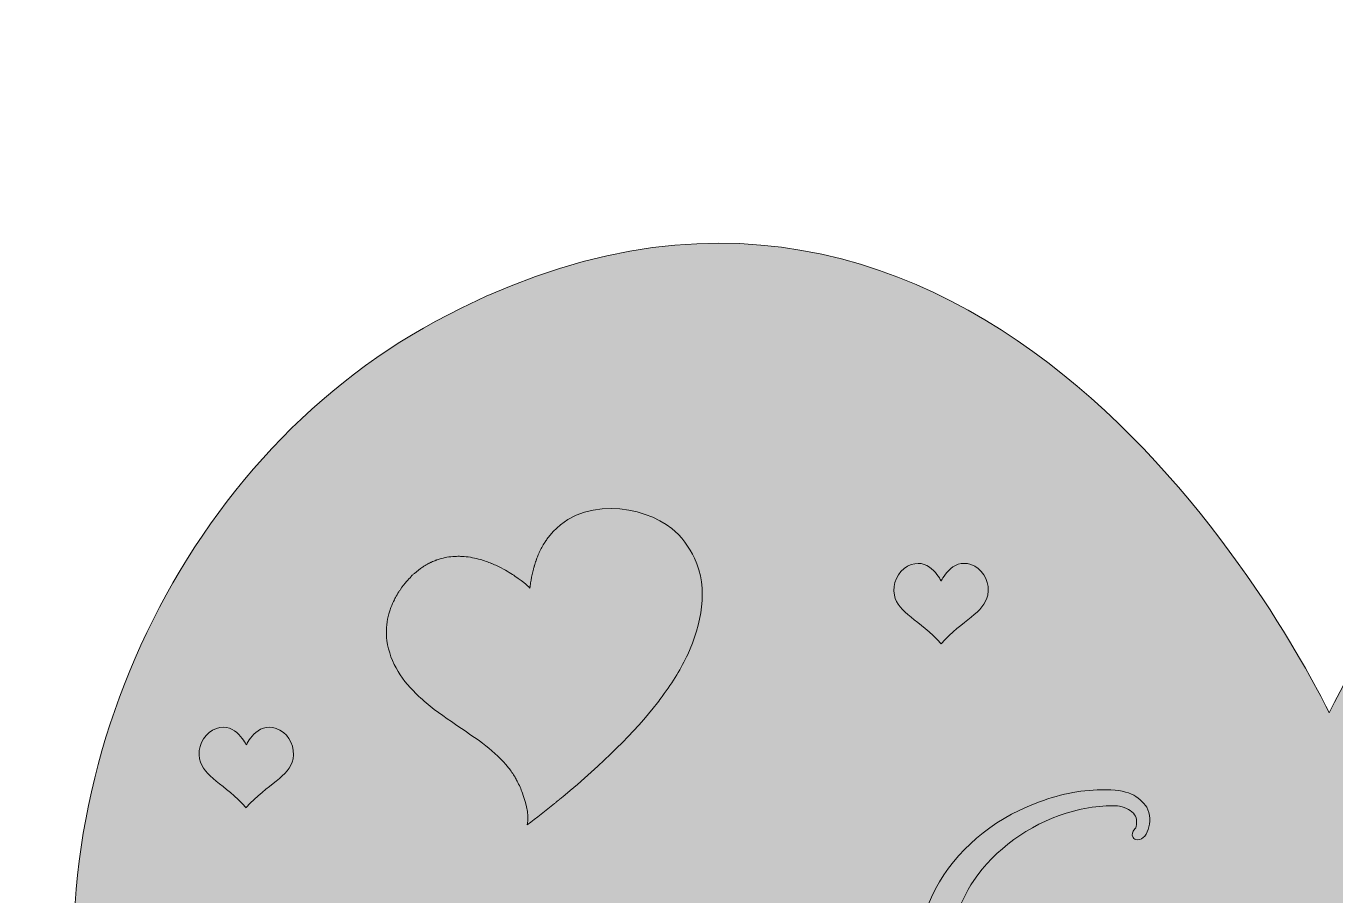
# Model space of a CAD drawing. Extents: x -9 to 1009, y -916 to 0.
# Drawn here: x -9 to 502, y -339 to 0 of the extents above; entities that cross this region are included whole.
import ezdxf

# ---------------------------------------------------------------- set-up
doc = ezdxf.new("R2010")
doc.units = 0
doc.header["$MEASUREMENT"] = 0
doc.layers.add('Layer 1', color=7, linetype='Continuous', lineweight=0)

# ---------------------------------------------------------------- blocks, each defined once
blk = doc.blocks.new('Block_13')
at = {"layer": 'Layer 1', "true_color": 0x7c3800, "transparency": 33554687}
h = blk.add_hatch(color=36, dxfattribs=at)
h.dxf.hatch_style = 2
edge = h.paths.add_edge_path()
edge.add_spline(control_points=[(413.59, -396.03), (413.45, -394.44), (412.66, -391.54), (412.13, -391.27), (411.61, -391.01), (399.06, -399.85), (394.18, -404.08), (387.05, -410.15), (381.5, -417.15), (380.31, -421.51), (379.78, -423.49), (380.05, -424.55), (381.24, -424.94), (382.69, -425.47), (386.39, -424.81), (389.42, -423.62), (395.36, -421.38), (401.31, -417.28), (405.93, -412.53), (411.08, -406.99), (413.72, -401.18), (413.59, -396.03)], knot_values=[0, 0, 0, 0, 1, 1, 1, 2, 2, 2, 3, 3, 3, 4, 4, 4, 5, 5, 5, 6, 6, 6, 7, 7, 7, 7], degree=3, periodic=0)
edge = h.paths.add_edge_path()
edge.add_spline(control_points=[(444.09, -376.48), (440.13, -377.01), (432.2, -380.18), (423.62, -384.54), (420.45, -386.12), (419.53, -386.65), (419.66, -387.05), (419.79, -387.31), (420.19, -388.37), (420.58, -389.29), (421.51, -391.54), (422.04, -396.69), (421.64, -399.59), (420.85, -405.14), (418.08, -410.15), (412.66, -416.1), (405.66, -423.89), (397.61, -429.43), (389.95, -431.81), (386.65, -432.73), (382.69, -433), (380.44, -432.47), (376.88, -431.54), (374.11, -428.64), (373.58, -425.47), (371.99, -416.49), (384.14, -401.7), (403.95, -388.76), (403.95, -388.76), (407.64, -386.39), (407.64, -386.39), (407.64, -386.39), (406.72, -385.73), (406.72, -385.73), (401.17, -382.29), (391.93, -380.44), (375.82, -379.52), (365.13, -378.86), (361.17, -378.33), (356.94, -377.14), (353.77, -376.22), (352.45, -375.69), (350.47, -374.5), (338.85, -368.03), (337.27, -353.51), (346.24, -336.34), (354.03, -321.55), (368.16, -309.41), (385.06, -303.07), (394.04, -299.5), (402.36, -297.79), (410.95, -297.65), (416.49, -297.65), (419.53, -298.05), (422.7, -299.37), (424.94, -300.29), (427.58, -302.67), (428.64, -304.52), (431.54, -309.67), (428.64, -318.25), (424.41, -317.06), (423.89, -316.93), (423.36, -316.4), (423.23, -316.01), (422.7, -315.08), (422.96, -314.29), (424.02, -312.97), (424.55, -312.44), (424.68, -311.65), (424.68, -310.33), (424.68, -308.75), (424.55, -308.22), (423.89, -307.43), (422.83, -305.84), (420.58, -304.65), (418.08, -304.12), (413.59, -303.33), (404.74, -304.52), (397.21, -306.77), (382.56, -311.39), (369.35, -321.03), (361.17, -333.04), (355.09, -342.15), (351.53, -353.64), (352.85, -359.98), (354.03, -365.79), (359.32, -367.9), (376.88, -369.62), (395.36, -371.2), (406.59, -374.5), (414.11, -380.31), (414.11, -380.31), (415.83, -381.76), (415.83, -381.76), (415.83, -381.76), (419.53, -379.92), (419.53, -379.92), (428.51, -375.56), (438.15, -371.73), (441.84, -371.2), (445.01, -370.67), (446.99, -371.47), (447.52, -373.45), (447.65, -374.11), (447.52, -374.5), (446.99, -375.16), (446.46, -375.95), (446.07, -376.09), (444.09, -376.48)], knot_values=[0, 0, 0, 0, 1, 1, 1, 2, 2, 2, 3, 3, 3, 4, 4, 4, 5, 5, 5, 6, 6, 6, 7, 7, 7, 8, 8, 8, 9, 9, 9, 10, 10, 10, 11, 11, 11, 12, 12, 12, 13, 13, 13, 14, 14, 14, 15, 15, 15, 16, 16, 16, 17, 17, 17, 18, 18, 18, 19, 19, 19, 20, 20, 20, 21, 21, 21, 22, 22, 22, 23, 23, 23, 24, 24, 24, 25, 25, 25, 26, 26, 26, 27, 27, 27, 28, 28, 28, 29, 29, 29, 30, 30, 30, 31, 31, 31, 32, 32, 32, 33, 33, 33, 34, 34, 34, 35, 35, 35, 36, 36, 36, 36], degree=3, periodic=0)
at = {"layer": 'Layer 1'}
blk.add_open_spline([(444.09, -376.48), (440.13, -377.01), (432.2, -380.18), (423.62, -384.54), (420.45, -386.12), (419.53, -386.65), (419.66, -387.05), (419.79, -387.31), (420.19, -388.37), (420.58, -389.29), (421.51, -391.54), (422.04, -396.69), (421.64, -399.59), (420.85, -405.14), (418.08, -410.15), (412.66, -416.1), (405.66, -423.89), (397.61, -429.43), (389.95, -431.81), (386.65, -432.73), (382.69, -433), (380.44, -432.47), (376.88, -431.54), (374.11, -428.64), (373.58, -425.47), (371.99, -416.49), (384.14, -401.7), (403.95, -388.76), (403.95, -388.76), (407.64, -386.39), (407.64, -386.39), (407.64, -386.39), (406.72, -385.73), (406.72, -385.73), (401.17, -382.29), (391.93, -380.44), (375.82, -379.52), (365.13, -378.86), (361.17, -378.33), (356.94, -377.14), (353.77, -376.22), (352.45, -375.69), (350.47, -374.5), (338.85, -368.03), (337.27, -353.51), (346.24, -336.34), (354.03, -321.55), (368.16, -309.41), (385.06, -303.07), (394.04, -299.5), (402.36, -297.79), (410.95, -297.65), (416.49, -297.65), (419.53, -298.05), (422.7, -299.37), (424.94, -300.29), (427.58, -302.67), (428.64, -304.52), (431.54, -309.67), (428.64, -318.25), (424.41, -317.06), (423.89, -316.93), (423.36, -316.4), (423.23, -316.01), (422.7, -315.08), (422.96, -314.29), (424.02, -312.97), (424.55, -312.44), (424.68, -311.65), (424.68, -310.33), (424.68, -308.75), (424.55, -308.22), (423.89, -307.43), (422.83, -305.84), (420.58, -304.65), (418.08, -304.12), (413.59, -303.33), (404.74, -304.52), (397.21, -306.77), (382.56, -311.39), (369.35, -321.03), (361.17, -333.04), (355.09, -342.15), (351.53, -353.64), (352.85, -359.98), (354.03, -365.79), (359.32, -367.9), (376.88, -369.62), (395.36, -371.2), (406.59, -374.5), (414.11, -380.31), (414.11, -380.31), (415.83, -381.76), (415.83, -381.76), (415.83, -381.76), (419.53, -379.92), (419.53, -379.92), (428.51, -375.56), (438.15, -371.73), (441.84, -371.2), (445.01, -370.67), (446.99, -371.47), (447.52, -373.45), (447.65, -374.11), (447.52, -374.5), (446.99, -375.16), (446.46, -375.95), (446.07, -376.09), (444.09, -376.48)], degree=3, knots=[0, 0, 0, 0, 1, 1, 1, 2, 2, 2, 3, 3, 3, 4, 4, 4, 5, 5, 5, 6, 6, 6, 7, 7, 7, 8, 8, 8, 9, 9, 9, 10, 10, 10, 11, 11, 11, 12, 12, 12, 13, 13, 13, 14, 14, 14, 15, 15, 15, 16, 16, 16, 17, 17, 17, 18, 18, 18, 19, 19, 19, 20, 20, 20, 21, 21, 21, 22, 22, 22, 23, 23, 23, 24, 24, 24, 25, 25, 25, 26, 26, 26, 27, 27, 27, 28, 28, 28, 29, 29, 29, 30, 30, 30, 31, 31, 31, 32, 32, 32, 33, 33, 33, 34, 34, 34, 35, 35, 35, 36, 36, 36, 36], dxfattribs=at)
blk = doc.blocks.new('Block_14')
at = {"layer": 'Layer 1', "true_color": 0x7c3800, "transparency": 33554687}
h = blk.add_hatch(color=36, dxfattribs=at)
h.dxf.hatch_style = 2
edge = h.paths.add_edge_path()
edge.add_spline(control_points=[(252.13, -207.24), (250.21, -203.21), (246.89, -198.43), (243.32, -195.68), (232.6, -186.97), (207.03, -182.17), (194.56, -199.87), (194.26, -200.29), (193.97, -200.72), (193.69, -201.16), (192.93, -202.37), (192.23, -203.67), (191.59, -205.07), (191.53, -205.18), (191.48, -205.29), (191.44, -205.41), (191.35, -205.59), (191.28, -205.77), (191.2, -205.95), (190.96, -206.5), (190.74, -207.07), (190.52, -207.66), (190.51, -207.69), (190.5, -207.71), (190.49, -207.74), (190.45, -207.84), (190.42, -207.94), (190.38, -208.05), (190.38, -208.05), (190.38, -208.06), (190.38, -208.06), (190.33, -208.17), (190.3, -208.27), (190.26, -208.38), (190.22, -208.49), (190.18, -208.6), (190.15, -208.72), (190.11, -208.83), (190.07, -208.94), (190.03, -209.06), (190.01, -209.11), (190, -209.16), (189.98, -209.22), (189.88, -209.53), (189.78, -209.84), (189.69, -210.16), (189.66, -210.24), (189.64, -210.33), (189.61, -210.41), (189.5, -210.79), (189.4, -211.18), (189.29, -211.57), (188.93, -212.93), (188.62, -214.36), (188.36, -215.85), (188.31, -216.18), (188.26, -216.51), (188.2, -216.83), (188.1, -217.53), (188, -218.25), (187.92, -218.97), (187.9, -218.77), (185.7, -216.67), (182.1, -214.25), (181.8, -214.06), (181.5, -213.86), (181.19, -213.65), (179.42, -212.52), (177.37, -211.34), (175.11, -210.28), (174.46, -209.97), (173.79, -209.67), (173.1, -209.39), (173.05, -209.37), (172.99, -209.34), (172.94, -209.32), (171.55, -208.75), (170.09, -208.24), (168.59, -207.81), (166.55, -207.23), (164.43, -206.81), (162.26, -206.63), (161.96, -206.61), (161.67, -206.59), (161.38, -206.57), (161.05, -206.56), (160.73, -206.55), (160.41, -206.54), (160.02, -206.53), (159.64, -206.53), (159.25, -206.55), (157.29, -206.59), (155.3, -206.86), (153.32, -207.4), (152.78, -207.54), (152.24, -207.71), (151.7, -207.9), (151.66, -207.91), (151.61, -207.93), (151.57, -207.95), (151.46, -207.99), (151.35, -208.02), (151.24, -208.07), (151.22, -208.07), (151.2, -208.08), (151.19, -208.09), (150.64, -208.29), (150.08, -208.52), (149.54, -208.78), (149.51, -208.79), (149.47, -208.8), (149.44, -208.82), (149.32, -208.88), (149.19, -208.94), (149.07, -209), (149.05, -209.01), (149.03, -209.02), (149.01, -209.03), (148.89, -209.09), (148.76, -209.15), (148.63, -209.21), (148.53, -209.27), (148.43, -209.32), (148.33, -209.38), (148.18, -209.45), (148.03, -209.53), (147.89, -209.61), (147.62, -209.76), (147.36, -209.92), (147.09, -210.08), (146.72, -210.3), (146.36, -210.53), (146, -210.77), (144.93, -211.49), (143.87, -212.31), (142.84, -213.25), (142.53, -213.44), (142.25, -213.67), (141.99, -213.93), (141.82, -214.09), (141.68, -214.26), (141.57, -214.45), (140.98, -215.04), (140.39, -215.68), (139.81, -216.35), (138.99, -217.31), (138.19, -218.34), (137.4, -219.46), (137.18, -219.77), (136.97, -220.08), (136.77, -220.39), (136.29, -221.13), (135.84, -221.89), (135.42, -222.67), (135.28, -222.93), (135.14, -223.2), (135.01, -223.47), (134.51, -224.46), (134.06, -225.49), (133.67, -226.54), (133.57, -226.82), (133.47, -227.09), (133.38, -227.37), (133.19, -227.92), (133.02, -228.49), (132.87, -229.05), (132.78, -229.38), (132.69, -229.72), (132.61, -230.05), (132.29, -231.45), (132.06, -232.87), (131.96, -234.3), (131.94, -234.59), (131.93, -234.88), (131.92, -235.17), (131.86, -236.6), (131.92, -238.03), (132.12, -239.46), (133.35, -248.37), (138.31, -255.34), (144.59, -261.21), (145.5, -262.06), (146.43, -262.88), (147.39, -263.68), (151.6, -267.23), (156.2, -270.38), (160.58, -273.34), (167.34, -277.91), (174.46, -282.57), (179.57, -289.05), (180.5, -290.23), (181.35, -291.47), (182.11, -292.77), (182.4, -293.26), (182.68, -293.75), (182.94, -294.26), (182.94, -294.26), (182.95, -294.27), (182.95, -294.27), (183.75, -295.79), (184.44, -297.37), (185, -299), (185.59, -300.68), (188.03, -307.38), (186.89, -311.4), (190.58, -308.57), (194.13, -305.77), (197.53, -303), (197.81, -302.78), (198.08, -302.56), (198.36, -302.33), (198.71, -302.05), (199.06, -301.77), (199.4, -301.48), (199.84, -301.12), (200.28, -300.75), (200.72, -300.39), (216.38, -287.4), (228.79, -275.14), (237.7, -263.68), (238.34, -262.85), (238.97, -262.03), (239.57, -261.21), (243.77, -255.54), (247.09, -250.08), (249.51, -244.83), (254.81, -233.33), (257.81, -219.17), (252.13, -207.24)], knot_values=[0, 0, 0, 0, 1, 1, 1, 2, 2, 2, 3, 3, 3, 4, 4, 4, 5, 5, 5, 6, 6, 6, 7, 7, 7, 8, 8, 8, 9, 9, 9, 10, 10, 10, 11, 11, 11, 12, 12, 12, 13, 13, 13, 14, 14, 14, 15, 15, 15, 16, 16, 16, 17, 17, 17, 18, 18, 18, 19, 19, 19, 20, 20, 20, 21, 21, 21, 22, 22, 22, 23, 23, 23, 24, 24, 24, 25, 25, 25, 26, 26, 26, 27, 27, 27, 28, 28, 28, 29, 29, 29, 30, 30, 30, 31, 31, 31, 32, 32, 32, 33, 33, 33, 34, 34, 34, 35, 35, 35, 36, 36, 36, 37, 37, 37, 38, 38, 38, 39, 39, 39, 40, 40, 40, 41, 41, 41, 42, 42, 42, 43, 43, 43, 44, 44, 44, 45, 45, 45, 46, 46, 46, 47, 47, 47, 48, 48, 48, 49, 49, 49, 50, 50, 50, 51, 51, 51, 52, 52, 52, 53, 53, 53, 54, 54, 54, 55, 55, 55, 56, 56, 56, 57, 57, 57, 58, 58, 58, 59, 59, 59, 60, 60, 60, 61, 61, 61, 62, 62, 62, 63, 63, 63, 64, 64, 64, 65, 65, 65, 66, 66, 66, 67, 67, 67, 68, 68, 68, 69, 69, 69, 70, 70, 70, 71, 71, 71, 72, 72, 72, 73, 73, 73, 74, 74, 74, 75, 75, 75, 76, 76, 76, 76], degree=3, periodic=0)
at = {"layer": 'Layer 1'}
blk.add_open_spline([(252.13, -207.24), (250.21, -203.21), (246.89, -198.43), (243.32, -195.68), (232.6, -186.97), (207.03, -182.17), (194.56, -199.87), (194.26, -200.29), (193.97, -200.72), (193.69, -201.16), (192.93, -202.37), (192.23, -203.67), (191.59, -205.07), (191.53, -205.18), (191.48, -205.29), (191.44, -205.41), (191.35, -205.59), (191.28, -205.77), (191.2, -205.95), (190.96, -206.5), (190.74, -207.07), (190.52, -207.66), (190.51, -207.69), (190.5, -207.71), (190.49, -207.74), (190.45, -207.84), (190.42, -207.94), (190.38, -208.05), (190.38, -208.05), (190.38, -208.06), (190.38, -208.06), (190.33, -208.17), (190.3, -208.27), (190.26, -208.38), (190.22, -208.49), (190.18, -208.6), (190.15, -208.72), (190.11, -208.83), (190.07, -208.94), (190.03, -209.06), (190.01, -209.11), (190, -209.16), (189.98, -209.22), (189.88, -209.53), (189.78, -209.84), (189.69, -210.16), (189.66, -210.24), (189.64, -210.33), (189.61, -210.41), (189.5, -210.79), (189.4, -211.18), (189.29, -211.57), (188.93, -212.93), (188.62, -214.36), (188.36, -215.85), (188.31, -216.18), (188.26, -216.51), (188.2, -216.83), (188.1, -217.53), (188, -218.25), (187.92, -218.97), (187.9, -218.77), (185.7, -216.67), (182.1, -214.25), (181.8, -214.06), (181.5, -213.86), (181.19, -213.65), (179.42, -212.52), (177.37, -211.34), (175.11, -210.28), (174.46, -209.97), (173.79, -209.67), (173.1, -209.39), (173.05, -209.37), (172.99, -209.34), (172.94, -209.32), (171.55, -208.75), (170.09, -208.24), (168.59, -207.81), (166.55, -207.23), (164.43, -206.81), (162.26, -206.63), (161.96, -206.61), (161.67, -206.59), (161.38, -206.57), (161.05, -206.56), (160.73, -206.55), (160.41, -206.54), (160.02, -206.53), (159.64, -206.53), (159.25, -206.55), (157.29, -206.59), (155.3, -206.86), (153.32, -207.4), (152.78, -207.54), (152.24, -207.71), (151.7, -207.9), (151.66, -207.91), (151.61, -207.93), (151.57, -207.95), (151.46, -207.99), (151.35, -208.02), (151.24, -208.07), (151.22, -208.07), (151.2, -208.08), (151.19, -208.09), (150.64, -208.29), (150.08, -208.52), (149.54, -208.78), (149.51, -208.79), (149.47, -208.8), (149.44, -208.82), (149.32, -208.88), (149.19, -208.94), (149.07, -209), (149.05, -209.01), (149.03, -209.02), (149.01, -209.03), (148.89, -209.09), (148.76, -209.15), (148.63, -209.21), (148.53, -209.27), (148.43, -209.32), (148.33, -209.38), (148.18, -209.45), (148.03, -209.53), (147.89, -209.61), (147.62, -209.76), (147.36, -209.92), (147.09, -210.08), (146.72, -210.3), (146.36, -210.53), (146, -210.77), (144.93, -211.49), (143.87, -212.31), (142.84, -213.25), (142.53, -213.44), (142.25, -213.67), (141.99, -213.93), (141.82, -214.09), (141.68, -214.26), (141.57, -214.45), (140.98, -215.04), (140.39, -215.68), (139.81, -216.35), (138.99, -217.31), (138.19, -218.34), (137.4, -219.46), (137.18, -219.77), (136.97, -220.08), (136.77, -220.39), (136.29, -221.13), (135.84, -221.89), (135.42, -222.67), (135.28, -222.93), (135.14, -223.2), (135.01, -223.47), (134.51, -224.46), (134.06, -225.49), (133.67, -226.54), (133.57, -226.82), (133.47, -227.09), (133.38, -227.37), (133.19, -227.92), (133.02, -228.49), (132.87, -229.05), (132.78, -229.38), (132.69, -229.72), (132.61, -230.05), (132.29, -231.45), (132.06, -232.87), (131.96, -234.3), (131.94, -234.59), (131.93, -234.88), (131.92, -235.17), (131.86, -236.6), (131.92, -238.03), (132.12, -239.46), (133.35, -248.37), (138.31, -255.34), (144.59, -261.21), (145.5, -262.06), (146.43, -262.88), (147.39, -263.68), (151.6, -267.23), (156.2, -270.38), (160.58, -273.34), (167.34, -277.91), (174.46, -282.57), (179.57, -289.05), (180.5, -290.23), (181.35, -291.47), (182.11, -292.77), (182.4, -293.26), (182.68, -293.75), (182.94, -294.26), (182.94, -294.26), (182.95, -294.27), (182.95, -294.27), (183.75, -295.79), (184.44, -297.37), (185, -299), (185.59, -300.68), (188.03, -307.38), (186.89, -311.4), (190.58, -308.57), (194.13, -305.77), (197.53, -303), (197.81, -302.78), (198.08, -302.56), (198.36, -302.33), (198.71, -302.05), (199.06, -301.77), (199.4, -301.48), (199.84, -301.12), (200.28, -300.75), (200.72, -300.39), (216.38, -287.4), (228.79, -275.14), (237.7, -263.68), (238.34, -262.85), (238.97, -262.03), (239.57, -261.21), (243.77, -255.54), (247.09, -250.08), (249.51, -244.83), (254.81, -233.33), (257.81, -219.17), (252.13, -207.24)], degree=3, knots=[0, 0, 0, 0, 1, 1, 1, 2, 2, 2, 3, 3, 3, 4, 4, 4, 5, 5, 5, 6, 6, 6, 7, 7, 7, 8, 8, 8, 9, 9, 9, 10, 10, 10, 11, 11, 11, 12, 12, 12, 13, 13, 13, 14, 14, 14, 15, 15, 15, 16, 16, 16, 17, 17, 17, 18, 18, 18, 19, 19, 19, 20, 20, 20, 21, 21, 21, 22, 22, 22, 23, 23, 23, 24, 24, 24, 25, 25, 25, 26, 26, 26, 27, 27, 27, 28, 28, 28, 29, 29, 29, 30, 30, 30, 31, 31, 31, 32, 32, 32, 33, 33, 33, 34, 34, 34, 35, 35, 35, 36, 36, 36, 37, 37, 37, 38, 38, 38, 39, 39, 39, 40, 40, 40, 41, 41, 41, 42, 42, 42, 43, 43, 43, 44, 44, 44, 45, 45, 45, 46, 46, 46, 47, 47, 47, 48, 48, 48, 49, 49, 49, 50, 50, 50, 51, 51, 51, 52, 52, 52, 53, 53, 53, 54, 54, 54, 55, 55, 55, 56, 56, 56, 57, 57, 57, 58, 58, 58, 59, 59, 59, 60, 60, 60, 61, 61, 61, 62, 62, 62, 63, 63, 63, 64, 64, 64, 65, 65, 65, 66, 66, 66, 67, 67, 67, 68, 68, 68, 69, 69, 69, 70, 70, 70, 71, 71, 71, 72, 72, 72, 73, 73, 73, 74, 74, 74, 75, 75, 75, 76, 76, 76, 76], dxfattribs=at)
blk = doc.blocks.new('Block_12')
at = {"layer": 'Layer 1', "true_color": 0x7c3800, "transparency": 33554687}
h = blk.add_hatch(color=36, dxfattribs=at)
h.dxf.hatch_style = 2
edge = h.paths.add_edge_path()
edge.add_spline(control_points=[(366.63, -221.65), (365.2, -228.67), (356.78, -231.32), (348.39, -240.68), (348.39, -240.68), (348.39, -240.7), (348.39, -240.7), (340, -231.34), (331.58, -228.69), (330.15, -221.68), (329.26, -217.32), (331.45, -212.51), (335.27, -210.45), (343.29, -206.12), (347.99, -215.4), (348.39, -216.2), (348.39, -216.2), (348.41, -216.16), (348.41, -216.16), (348.41, -216.16), (348.41, -216.15), (348.41, -216.15), (348.88, -215.21), (353.57, -206.14), (361.51, -210.43), (365.33, -212.49), (367.52, -217.3), (366.63, -221.65)], knot_values=[0, 0, 0, 0, 1, 1, 1, 2, 2, 2, 3, 3, 3, 4, 4, 4, 5, 5, 5, 6, 6, 6, 7, 7, 7, 8, 8, 8, 9, 9, 9, 9], degree=3, periodic=0)
h = blk.add_hatch(color=36, dxfattribs=at)
h.dxf.hatch_style = 2
edge = h.paths.add_edge_path()
edge.add_spline(control_points=[(95.47, -285.62), (94.03, -292.63), (85.62, -295.28), (77.23, -304.64), (77.23, -304.64), (77.23, -304.66), (77.23, -304.66), (68.83, -295.3), (60.42, -292.65), (58.98, -285.64), (58.09, -281.28), (60.28, -276.48), (64.1, -274.41), (72.12, -270.08), (76.82, -279.37), (77.22, -280.16), (77.22, -280.16), (77.24, -280.12), (77.24, -280.12), (77.24, -280.12), (77.24, -280.11), (77.24, -280.11), (77.72, -279.17), (82.41, -270.1), (90.35, -274.39), (94.17, -276.46), (96.36, -281.26), (95.47, -285.62)], knot_values=[0, 0, 0, 0, 1, 1, 1, 2, 2, 2, 3, 3, 3, 4, 4, 4, 5, 5, 5, 6, 6, 6, 7, 7, 7, 8, 8, 8, 9, 9, 9, 9], degree=3, periodic=0)
at = {"layer": 'Layer 1'}
for points in [[(366.63, -221.65), (365.2, -228.67), (356.78, -231.32), (348.39, -240.68), (348.39, -240.68), (348.39, -240.7), (348.39, -240.7), (340, -231.34), (331.58, -228.69), (330.15, -221.68), (329.26, -217.32), (331.45, -212.51), (335.27, -210.45), (343.29, -206.12), (347.99, -215.4), (348.39, -216.2), (348.39, -216.2), (348.41, -216.16), (348.41, -216.16), (348.41, -216.16), (348.41, -216.15), (348.41, -216.15), (348.88, -215.21), (353.57, -206.14), (361.51, -210.43), (365.33, -212.49), (367.52, -217.3), (366.63, -221.65)], [(95.47, -285.62), (94.03, -292.63), (85.62, -295.28), (77.23, -304.64), (77.23, -304.64), (77.23, -304.66), (77.23, -304.66), (68.83, -295.3), (60.42, -292.65), (58.98, -285.64), (58.09, -281.28), (60.28, -276.48), (64.1, -274.41), (72.12, -270.08), (76.82, -279.37), (77.22, -280.16), (77.22, -280.16), (77.24, -280.12), (77.24, -280.12), (77.24, -280.12), (77.24, -280.11), (77.24, -280.11), (77.72, -279.17), (82.41, -270.1), (90.35, -274.39), (94.17, -276.46), (96.36, -281.26), (95.47, -285.62)]]:
    blk.add_open_spline(points, degree=3, knots=[0, 0, 0, 0, 1, 1, 1, 2, 2, 2, 3, 3, 3, 4, 4, 4, 5, 5, 5, 6, 6, 6, 7, 7, 7, 8, 8, 8, 9, 9, 9, 9], dxfattribs=at)
for name in ['Block_14', 'Block_13']:
    blk.add_blockref(name, (0, 0), dxfattribs=at)
blk = doc.blocks.new('Block_11')
at = {"layer": 'Layer 1', "true_color": 0xffe3b6, "transparency": 33554687}
h = blk.add_hatch(color=254, dxfattribs=at)
h.dxf.hatch_style = 2
edge = h.paths.add_edge_path()
edge.add_spline(control_points=[(807.38, -183.26), (795.81, -183.26), (787.23, -173.8), (786.73, -162.61), (786.23, -151.46), (796.58, -141.96), (807.38, -141.96), (818.96, -141.96), (827.54, -151.42), (828.04, -162.61), (828.54, -173.76), (818.19, -183.26), (807.38, -183.26)], knot_values=[0, 0, 0, 0, 1, 1, 1, 2, 2, 2, 3, 3, 3, 4, 4, 4, 4], degree=3, periodic=0)
edge = h.paths.add_edge_path()
edge.add_spline(control_points=[(848.83, -114.24), (637.71, -0.14), (513.07, -241.32), (500.47, -266.39), (500.47, -266.39), (500.39, -266.55), (500.39, -266.55), (500.39, -266.55), (499.86, -267.6), (499.86, -267.6), (489.27, -246.47), (364.29, 0.39), (151.17, -114.8), (49.55, -169.72), (-8.67, -297.5), (15.04, -413.27), (22.18, -448.12), (35.8, -478.92), (54.68, -507.59), (54.68, -507.59), (165.56, -506.5), (165.56, -506.5), (190.97, -506.24), (214.99, -505.99), (218.18, -500.04), (219.33, -497.9), (217.99, -493.83), (214.19, -487.97), (206.02, -475.4), (201.24, -458.74), (201.08, -442.26), (201.08, -442.02), (201.07, -441.76), (201.07, -441.51), (201.07, -423.09), (208.19, -405.73), (221.17, -392.55), (234.33, -379.19), (251.91, -371.74), (270.69, -371.54), (270.93, -371.54), (271.17, -371.53), (271.42, -371.53), (309.87, -371.53), (341.34, -402.47), (341.75, -440.81), (341.91, -457.3), (337.48, -474.05), (329.58, -486.79), (325.9, -492.73), (324.64, -496.82), (325.82, -498.93), (329.14, -504.82), (353.16, -504.57), (378.59, -504.31), (378.59, -504.31), (387.18, -504.23), (387.18, -504.23), (387.18, -504.23), (493.23, -503.14), (493.23, -503.14), (493.23, -503.14), (499.36, -503.08), (499.36, -503.08), (499.36, -503.08), (614.02, -501.91), (614.02, -501.91), (648.87, -501.55), (667.3, -501.77), (672.18, -510.41), (675.33, -516.03), (671.76, -523.18), (668.29, -528.79), (660.98, -540.56), (656.89, -556.12), (657.04, -571.47), (657.41, -606.68), (686.52, -635.05), (721.91, -634.68), (757.31, -634.32), (785.83, -605.37), (785.46, -570.15), (785.3, -554.82), (780.88, -539.34), (773.34, -527.71), (769.75, -522.18), (766.02, -515.1), (769.07, -509.42), (773.76, -500.68), (792.17, -500.09), (827.03, -499.73), (827.03, -499.73), (950.72, -498.51), (950.72, -498.51), (966.81, -472.26), (978.53, -444.14), (984.96, -412.71), (1008.67, -296.93), (950.45, -169.14), (848.83, -114.24)], knot_values=[0, 0, 0, 0, 1, 1, 1, 2, 2, 2, 3, 3, 3, 4, 4, 4, 5, 5, 5, 6, 6, 6, 7, 7, 7, 8, 8, 8, 9, 9, 9, 10, 10, 10, 11, 11, 11, 12, 12, 12, 13, 13, 13, 14, 14, 14, 15, 15, 15, 16, 16, 16, 17, 17, 17, 18, 18, 18, 19, 19, 19, 20, 20, 20, 21, 21, 21, 22, 22, 22, 23, 23, 23, 24, 24, 24, 25, 25, 25, 26, 26, 26, 27, 27, 27, 28, 28, 28, 29, 29, 29, 30, 30, 30, 31, 31, 31, 32, 32, 32, 33, 33, 33, 33], degree=3, periodic=0)
at = {"layer": 'Layer 1'}
blk.add_open_spline([(848.83, -114.24), (637.71, -0.14), (513.07, -241.32), (500.47, -266.39), (500.47, -266.39), (500.39, -266.55), (500.39, -266.55), (500.39, -266.55), (499.86, -267.6), (499.86, -267.6), (489.27, -246.47), (364.29, 0.39), (151.17, -114.8), (49.55, -169.72), (-8.67, -297.5), (15.04, -413.27), (22.18, -448.12), (35.8, -478.92), (54.68, -507.59), (54.68, -507.59), (165.56, -506.5), (165.56, -506.5), (190.97, -506.24), (214.99, -505.99), (218.18, -500.04), (219.33, -497.9), (217.99, -493.83), (214.19, -487.97), (206.02, -475.4), (201.24, -458.74), (201.08, -442.26), (201.08, -442.02), (201.07, -441.76), (201.07, -441.51), (201.07, -423.09), (208.19, -405.73), (221.17, -392.55), (234.33, -379.19), (251.91, -371.74), (270.69, -371.54), (270.93, -371.54), (271.17, -371.53), (271.42, -371.53), (309.87, -371.53), (341.34, -402.47), (341.75, -440.81), (341.91, -457.3), (337.48, -474.05), (329.58, -486.79), (325.9, -492.73), (324.64, -496.82), (325.82, -498.93), (329.14, -504.82), (353.16, -504.57), (378.59, -504.31), (378.59, -504.31), (387.18, -504.23), (387.18, -504.23), (387.18, -504.23), (493.23, -503.14), (493.23, -503.14), (493.23, -503.14), (499.36, -503.08), (499.36, -503.08), (499.36, -503.08), (614.02, -501.91), (614.02, -501.91), (648.87, -501.55), (667.3, -501.77), (672.18, -510.41), (675.33, -516.03), (671.76, -523.18), (668.29, -528.79), (660.98, -540.56), (656.89, -556.12), (657.04, -571.47), (657.41, -606.68), (686.52, -635.05), (721.91, -634.68), (757.31, -634.32), (785.83, -605.37), (785.46, -570.15), (785.3, -554.82), (780.88, -539.34), (773.34, -527.71), (769.75, -522.18), (766.02, -515.1), (769.07, -509.42), (773.76, -500.68), (792.17, -500.09), (827.03, -499.73), (827.03, -499.73), (950.72, -498.51), (950.72, -498.51), (966.81, -472.26), (978.53, -444.14), (984.96, -412.71), (1008.67, -296.93), (950.45, -169.14), (848.83, -114.24)], degree=3, knots=[0, 0, 0, 0, 1, 1, 1, 2, 2, 2, 3, 3, 3, 4, 4, 4, 5, 5, 5, 6, 6, 6, 7, 7, 7, 8, 8, 8, 9, 9, 9, 10, 10, 10, 11, 11, 11, 12, 12, 12, 13, 13, 13, 14, 14, 14, 15, 15, 15, 16, 16, 16, 17, 17, 17, 18, 18, 18, 19, 19, 19, 20, 20, 20, 21, 21, 21, 22, 22, 22, 23, 23, 23, 24, 24, 24, 25, 25, 25, 26, 26, 26, 27, 27, 27, 28, 28, 28, 29, 29, 29, 30, 30, 30, 31, 31, 31, 32, 32, 32, 33, 33, 33, 33], dxfattribs=at)
blk.add_blockref('Block_12', (0, 0), dxfattribs=at)
blk = doc.blocks.new('Block_0')
at = {"layer": 'Layer 1'}
blk.add_blockref('Block_11', (0, 0), dxfattribs=at)

msp = doc.modelspace()

# ---------------------------------------------------------------- block references
at = {"layer": 'Layer 1'}
msp.add_blockref('Block_0', (0, 0), dxfattribs=at)

doc.saveas('drawing.dxf')
